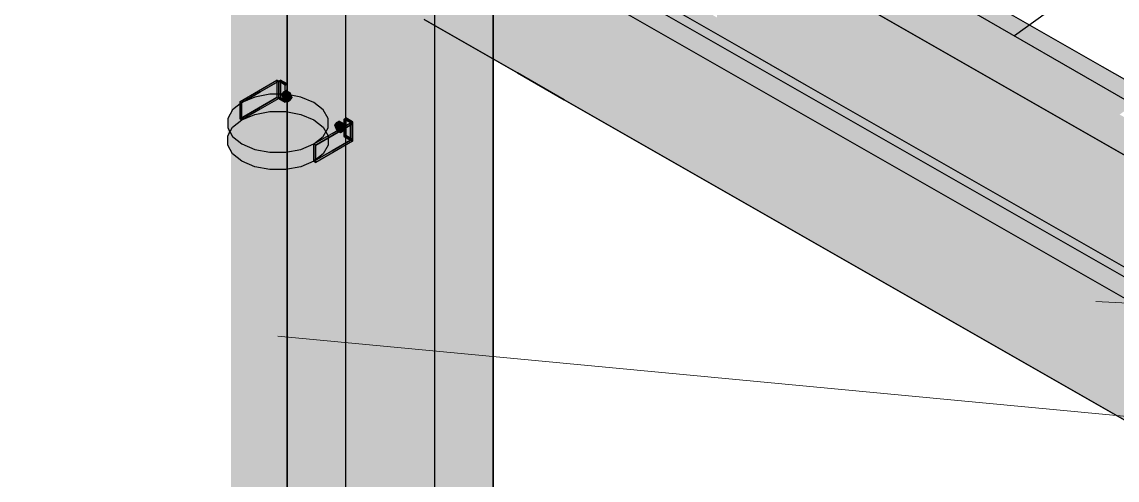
# Model space of a CAD drawing. Header units: metres. Extents: x 0 to 34.2, y 0 to 17.8.
# Drawn here: x 6.01 to 7.62, y 10.052 to 10.725 of the extents above; entities that cross this region are included whole.
import ezdxf

# ---------------------------------------------------------------- set-up
doc = ezdxf.new("R2010")
doc.units = ezdxf.units.M
doc.header["$LTSCALE"] = 0.25
doc.layers.add('ISO-ARISTAS', color=8, linetype='CONTINUOUS')
doc.layers.add('ISO-CONCRETO-SUP', color=254, linetype='CONTINUOUS', true_color=0xe8e8e8)
doc.layers.add('LLAMADAS', color=30, linetype='CONTINUOUS', lineweight=18)

msp = doc.modelspace()

# ---------------------------------------------------------------- linework, layer by layer
at = {"layer": 'ISO-ARISTAS', "color": 250}
for p, q in [((9.5588, 12.2128), (7.4691, 10.7047)), ((7.6514, 10.5994), (6.0103, 11.5469)), ((6.6165, 10.9776), (6.6165, 10.6141)), ((6.6165, 10.9776), (6.6165, 10.6141)), ((6.7031, 10.5641), (6.7031, 10.9276)), ((6.7031, 10.9276), (6.7031, 10.5641)), ((6.4, 10.4891), (6.4, 10.8526)), ((6.4, 10.8526), (6.4, 10.4891)), ((6.4866, 10.4391), (6.4866, 10.8026)), ((6.4866, 10.4391), (6.4866, 10.8026)), ((7.3061, 10.7151), (7.2376, 10.7543)), ((7.2376, 10.7543), (7.3061, 10.7151)), ((6.8946, 10.7403), (6.9632, 10.7011)), ((6.8946, 10.7403), (6.9632, 10.7011)), ((7.0131, 10.7035), (6.9445, 10.7427)), ((7.0131, 10.7035), (6.9445, 10.7427)), ((6.9575, 10.7502), (7.0261, 10.711)), ((7.5299, 10.6987), (7.4613, 10.7379)), ((6.6702, 10.6895), (6.6016, 10.7287)), ((6.6016, 10.7287), (6.6702, 10.6895)), ((7.0261, 10.711), (7.0947, 10.6718)), ((7.3747, 10.6759), (7.3061, 10.7151)), ((7.3061, 10.7151), (7.3747, 10.6759)), ((6.7387, 10.6503), (6.6702, 10.6895)), ((6.6702, 10.6895), (6.7387, 10.6503)), ((6.9632, 10.7011), (7.0318, 10.6619)), ((6.9632, 10.7011), (7.0318, 10.6619)), ((7.0817, 10.6643), (7.0131, 10.7035)), ((7.0817, 10.6643), (7.0131, 10.7035)), ((7.5985, 10.6595), (7.5299, 10.6987)), ((7.4433, 10.6367), (7.3747, 10.6759)), ((7.3747, 10.6759), (7.4433, 10.6367)), ((7.0318, 10.6619), (7.1004, 10.6227)), ((7.0318, 10.6619), (7.1004, 10.6227)), ((7.1503, 10.6251), (7.0817, 10.6643)), ((7.1503, 10.6251), (7.0817, 10.6643)), ((7.0947, 10.6718), (7.1632, 10.6326)), ((7.6671, 10.6203), (7.5985, 10.6595)), ((6.8073, 10.6111), (6.7387, 10.6503)), ((6.7387, 10.6503), (6.8073, 10.6111)), ((6.358, 10.6241), (6.385, 10.6397)), ((6.358, 10.6241), (6.385, 10.6397)), ((6.3607, 10.6225), (6.3877, 10.6381)), ((6.3877, 10.6381), (6.3607, 10.6225)), ((6.3877, 10.6381), (6.385, 10.6397)), ((6.385, 10.6397), (6.385, 10.6143)), ((6.385, 10.6397), (6.385, 10.6143)), ((6.385, 10.6397), (6.3877, 10.6381)), ((6.3877, 10.6381), (6.3905, 10.6397)), ((6.3877, 10.6381), (6.3905, 10.6397)), ((6.3877, 10.6127), (6.3877, 10.6381)), ((6.3877, 10.6127), (6.3877, 10.6381)), ((6.3972, 10.6326), (6.3877, 10.6381)), ((6.3877, 10.6381), (6.3877, 10.6127)), ((6.3877, 10.6381), (6.3877, 10.6127)), ((6.3972, 10.6326), (6.3877, 10.6381)), ((6.3905, 10.6397), (6.3905, 10.6143)), ((6.4, 10.6342), (6.3905, 10.6397)), ((6.3905, 10.6397), (6.3905, 10.6143)), ((6.3905, 10.6397), (6.4, 10.6342)), ((6.3988, 10.6246), (6.3951, 10.6224)), ((6.3951, 10.6224), (6.3988, 10.6246)), ((6.396, 10.6206), (6.3988, 10.6246)), ((6.396, 10.6206), (6.3988, 10.6246)), ((6.3972, 10.6326), (6.4, 10.6342)), ((6.4, 10.6342), (6.3972, 10.6326)), ((6.3972, 10.6072), (6.3972, 10.6326)), ((6.3972, 10.6072), (6.3972, 10.6326)), ((6.3988, 10.6246), (6.4043, 10.6214)), ((6.3988, 10.6246), (6.4043, 10.6214)), ((6.4, 10.6088), (6.4, 10.6342)), ((6.4, 10.6342), (6.4, 10.6088)), ((7.2188, 10.5859), (7.1503, 10.6251)), ((7.2188, 10.5859), (7.1503, 10.6251)), ((7.1632, 10.6326), (7.2318, 10.5934)), ((7.5119, 10.5975), (7.4433, 10.6367)), ((7.4433, 10.6367), (7.5119, 10.5975)), ((6.331, 10.6085), (6.358, 10.6241)), ((6.331, 10.6085), (6.358, 10.6241)), ((6.331, 10.5831), (6.331, 10.6085)), ((6.3337, 10.607), (6.331, 10.6085)), ((6.3337, 10.607), (6.331, 10.6085)), ((6.331, 10.6085), (6.331, 10.5831)), ((6.3337, 10.607), (6.3607, 10.6225)), ((6.3607, 10.6225), (6.3337, 10.607)), ((6.3527, 10.6149), (6.3337, 10.607)), ((6.3749, 10.6191), (6.3527, 10.6149)), ((6.358, 10.5987), (6.385, 10.6143)), ((6.385, 10.6143), (6.358, 10.5987)), ((6.3877, 10.6127), (6.3607, 10.5971)), ((6.3877, 10.6127), (6.3607, 10.5971)), ((6.3983, 10.6191), (6.3749, 10.6191)), ((6.385, 10.6143), (6.3877, 10.6127)), ((6.385, 10.6143), (6.3877, 10.6127)), ((6.3877, 10.6127), (6.3905, 10.6143)), ((6.3905, 10.6143), (6.3877, 10.6127)), ((6.3972, 10.6072), (6.3877, 10.6127)), ((6.3877, 10.6127), (6.3972, 10.6072)), ((6.3905, 10.6143), (6.4, 10.6088)), ((6.3905, 10.6143), (6.4, 10.6088)), ((6.3951, 10.6224), (6.3923, 10.6185)), ((6.3923, 10.6185), (6.3951, 10.6224)), ((6.396, 10.6206), (6.3923, 10.6185)), ((6.3923, 10.6185), (6.396, 10.6206)), ((6.3923, 10.6185), (6.3951, 10.6113)), ((6.3951, 10.6113), (6.3923, 10.6185)), ((6.3951, 10.6224), (6.4006, 10.6192)), ((6.4006, 10.6192), (6.3951, 10.6224)), ((6.3951, 10.6113), (6.3988, 10.6135)), ((6.3988, 10.6135), (6.3951, 10.6113)), ((6.3951, 10.6113), (6.4006, 10.6081)), ((6.4006, 10.6081), (6.3951, 10.6113)), ((6.3988, 10.6135), (6.396, 10.6206)), ((6.3988, 10.6135), (6.396, 10.6206)), ((6.4, 10.6088), (6.3972, 10.6072)), ((6.4, 10.6088), (6.3972, 10.6072)), ((6.4205, 10.6149), (6.3983, 10.6191)), ((6.4043, 10.6103), (6.3988, 10.6135)), ((6.4043, 10.6103), (6.3988, 10.6135)), ((6.4043, 10.6214), (6.4006, 10.6192)), ((6.4006, 10.6192), (6.4043, 10.6214)), ((6.4006, 10.6192), (6.4034, 10.6121)), ((6.4034, 10.6121), (6.4006, 10.6192)), ((6.4006, 10.6081), (6.4034, 10.6121)), ((6.4034, 10.6121), (6.4006, 10.6081)), ((6.4006, 10.6081), (6.4043, 10.6103)), ((6.4043, 10.6103), (6.4006, 10.6081)), ((6.4034, 10.6121), (6.4071, 10.6142)), ((6.4071, 10.6142), (6.4034, 10.6121)), ((6.4043, 10.6214), (6.4071, 10.6142)), ((6.4043, 10.6214), (6.4071, 10.6142)), ((6.4071, 10.6142), (6.4043, 10.6103)), ((6.4071, 10.6142), (6.4043, 10.6103)), ((6.4394, 10.607), (6.4205, 10.6149)), ((6.6165, 10.6141), (6.6165, 10.2506)), ((6.6165, 10.6141), (6.6165, 10.2506)), ((6.8759, 10.5719), (6.8073, 10.6111)), ((6.8073, 10.6111), (6.8759, 10.5719)), ((7.1004, 10.6227), (7.169, 10.5835)), ((7.1004, 10.6227), (7.169, 10.5835)), ((6.32, 10.596), (6.3128, 10.5832)), ((6.3337, 10.607), (6.32, 10.596)), ((6.331, 10.5831), (6.358, 10.5987)), ((6.358, 10.5987), (6.331, 10.5831)), ((6.3337, 10.5816), (6.3337, 10.607)), ((6.3337, 10.5816), (6.3337, 10.607)), ((6.3607, 10.5971), (6.3337, 10.5816)), ((6.3607, 10.5971), (6.3337, 10.5816)), ((6.3527, 10.5895), (6.3749, 10.5937)), ((6.3749, 10.5937), (6.3983, 10.5937)), ((6.3983, 10.5937), (6.4205, 10.5895)), ((6.4531, 10.596), (6.4394, 10.607)), ((6.4604, 10.5832), (6.4531, 10.596)), ((7.2318, 10.5934), (7.3004, 10.5542)), ((7.5805, 10.5583), (7.5119, 10.5975)), ((7.5119, 10.5975), (7.5805, 10.5583)), ((6.3128, 10.5832), (6.3128, 10.5697)), ((6.32, 10.5706), (6.3337, 10.5816)), ((6.3337, 10.5816), (6.331, 10.5831)), ((6.331, 10.5831), (6.3337, 10.5816)), ((6.3337, 10.5816), (6.3527, 10.5895)), ((6.4205, 10.5895), (6.4394, 10.5816)), ((6.4394, 10.5816), (6.4531, 10.5706)), ((6.4604, 10.5697), (6.4604, 10.5832)), ((6.4664, 10.5615), (6.4934, 10.5771)), ((6.4664, 10.5615), (6.4934, 10.5771)), ((6.473, 10.5774), (6.4702, 10.5735)), ((6.4702, 10.5735), (6.473, 10.5774)), ((6.4767, 10.5796), (6.473, 10.5774)), ((6.473, 10.5774), (6.4767, 10.5796)), ((6.473, 10.5774), (6.4786, 10.5742)), ((6.4786, 10.5742), (6.473, 10.5774)), ((6.474, 10.5756), (6.4767, 10.5796)), ((6.474, 10.5756), (6.4767, 10.5796)), ((6.4767, 10.5796), (6.4823, 10.5764)), ((6.4767, 10.5796), (6.4823, 10.5764)), ((6.4823, 10.5764), (6.4786, 10.5742)), ((6.4786, 10.5742), (6.4823, 10.5764)), ((6.4823, 10.5764), (6.4851, 10.5692)), ((6.4823, 10.5764), (6.4851, 10.5692)), ((6.4838, 10.5826), (6.4866, 10.5842)), ((6.4838, 10.5826), (6.4866, 10.5842)), ((6.4838, 10.5572), (6.4838, 10.5826)), ((6.4934, 10.5771), (6.4838, 10.5826)), ((6.4838, 10.5826), (6.4838, 10.5572)), ((6.4934, 10.5771), (6.4838, 10.5826)), ((6.4866, 10.5842), (6.4866, 10.5588)), ((6.4961, 10.5787), (6.4866, 10.5842)), ((6.4866, 10.5842), (6.4866, 10.5588)), ((6.4866, 10.5842), (6.4961, 10.5787)), ((6.4934, 10.5771), (6.4961, 10.5787)), ((6.4961, 10.5787), (6.4934, 10.5771)), ((6.4934, 10.5517), (6.4934, 10.5771)), ((6.4934, 10.5517), (6.4934, 10.5771)), ((6.4961, 10.5755), (6.4934, 10.5771)), ((6.4934, 10.5771), (6.4934, 10.5517)), ((6.4934, 10.5771), (6.4934, 10.5517)), ((6.4934, 10.5771), (6.4961, 10.5755)), ((6.4961, 10.5533), (6.4961, 10.5787)), ((6.4961, 10.5787), (6.4961, 10.5533)), ((7.169, 10.5835), (7.2376, 10.5443)), ((7.169, 10.5835), (7.2376, 10.5443)), ((7.2874, 10.5467), (7.2188, 10.5859)), ((7.2874, 10.5467), (7.2188, 10.5859)), ((6.3128, 10.5578), (6.32, 10.5706)), ((6.3128, 10.5697), (6.32, 10.5569)), ((6.4394, 10.546), (6.4664, 10.5615)), ((6.4394, 10.546), (6.4664, 10.5615)), ((6.4531, 10.5706), (6.4604, 10.5578)), ((6.4531, 10.5569), (6.4604, 10.5697)), ((6.4691, 10.5599), (6.4961, 10.5755)), ((6.4961, 10.5755), (6.4691, 10.5599)), ((6.474, 10.5756), (6.4702, 10.5735)), ((6.4702, 10.5735), (6.474, 10.5756)), ((6.4702, 10.5735), (6.473, 10.5663)), ((6.473, 10.5663), (6.4702, 10.5735)), ((6.473, 10.5663), (6.4767, 10.5685)), ((6.4767, 10.5685), (6.473, 10.5663)), ((6.473, 10.5663), (6.4786, 10.5631)), ((6.4786, 10.5631), (6.473, 10.5663)), ((6.4767, 10.5685), (6.474, 10.5756)), ((6.4767, 10.5685), (6.474, 10.5756)), ((6.4823, 10.5653), (6.4767, 10.5685)), ((6.4823, 10.5653), (6.4767, 10.5685)), ((6.4786, 10.5742), (6.4813, 10.5671)), ((6.4813, 10.5671), (6.4786, 10.5742)), ((6.4786, 10.5631), (6.4813, 10.5671)), ((6.4813, 10.5671), (6.4786, 10.5631)), ((6.4786, 10.5631), (6.4823, 10.5653)), ((6.4823, 10.5653), (6.4786, 10.5631)), ((6.4813, 10.5671), (6.4851, 10.5692)), ((6.4851, 10.5692), (6.4813, 10.5671)), ((6.4851, 10.5692), (6.4823, 10.5653)), ((6.4851, 10.5692), (6.4823, 10.5653)), ((6.4961, 10.5501), (6.4961, 10.5755)), ((6.4961, 10.5755), (6.4961, 10.5501)), ((6.7031, 10.2006), (6.7031, 10.5641)), ((6.7031, 10.5641), (6.7031, 10.2006)), ((6.9445, 10.5327), (6.8759, 10.5719)), ((6.8759, 10.5719), (6.9445, 10.5327)), ((6.3128, 10.5443), (6.3128, 10.5578)), ((6.32, 10.5315), (6.3128, 10.5443)), ((6.32, 10.5569), (6.3337, 10.546)), ((6.3337, 10.546), (6.3527, 10.538)), ((6.4205, 10.538), (6.4394, 10.546)), ((6.4394, 10.546), (6.4531, 10.5569)), ((6.4394, 10.5206), (6.4394, 10.546)), ((6.4421, 10.5444), (6.4394, 10.546)), ((6.4421, 10.5444), (6.4394, 10.546)), ((6.4394, 10.546), (6.4394, 10.5206)), ((6.4421, 10.5444), (6.4691, 10.5599)), ((6.4691, 10.5599), (6.4421, 10.5444)), ((6.4421, 10.519), (6.4421, 10.5444)), ((6.4421, 10.519), (6.4421, 10.5444)), ((6.4604, 10.5443), (6.4531, 10.5315)), ((6.4604, 10.5578), (6.4604, 10.5443)), ((6.4664, 10.5361), (6.4934, 10.5517)), ((6.4934, 10.5517), (6.4664, 10.5361)), ((6.4961, 10.5501), (6.4691, 10.5345)), ((6.4961, 10.5501), (6.4691, 10.5345)), ((6.4838, 10.5572), (6.4866, 10.5588)), ((6.4866, 10.5588), (6.4838, 10.5572)), ((6.4934, 10.5517), (6.4838, 10.5572)), ((6.4838, 10.5572), (6.4934, 10.5517)), ((6.4866, 10.5588), (6.4961, 10.5533)), ((6.4866, 10.5588), (6.4961, 10.5533)), ((6.4961, 10.5533), (6.4934, 10.5517)), ((6.4961, 10.5533), (6.4934, 10.5517)), ((6.4934, 10.5517), (6.4961, 10.5501)), ((6.4934, 10.5517), (6.4961, 10.5501)), ((7.2376, 10.5443), (7.3061, 10.5051)), ((7.2376, 10.5443), (7.3061, 10.5051)), ((7.356, 10.5075), (7.2874, 10.5467)), ((7.356, 10.5075), (7.2874, 10.5467)), ((7.3004, 10.5542), (7.369, 10.515)), ((7.6491, 10.5191), (7.5805, 10.5583)), ((7.5805, 10.5583), (7.6491, 10.5191)), ((6.3337, 10.5206), (6.32, 10.5315)), ((6.3527, 10.538), (6.3749, 10.5338)), ((6.3749, 10.5338), (6.3983, 10.5338)), ((6.3983, 10.5338), (6.4205, 10.538)), ((6.4394, 10.5206), (6.4664, 10.5361)), ((6.4664, 10.5361), (6.4394, 10.5206)), ((6.4531, 10.5315), (6.4394, 10.5206)), ((6.4691, 10.5345), (6.4421, 10.519)), ((6.4691, 10.5345), (6.4421, 10.519)), ((7.0131, 10.4935), (6.9445, 10.5327)), ((6.9445, 10.5327), (7.0131, 10.4935)), ((6.3527, 10.5126), (6.3337, 10.5206)), ((6.3749, 10.5084), (6.3527, 10.5126)), ((6.4205, 10.5126), (6.3983, 10.5084)), ((6.4394, 10.5206), (6.4205, 10.5126)), ((6.4421, 10.519), (6.4394, 10.5206)), ((6.4394, 10.5206), (6.4421, 10.519)), ((7.369, 10.515), (7.4376, 10.4758)), ((6.3983, 10.5084), (6.3749, 10.5084)), ((7.3061, 10.5051), (7.3747, 10.4659)), ((7.3061, 10.5051), (7.3747, 10.4659)), ((7.4246, 10.4683), (7.356, 10.5075)), ((7.4246, 10.4683), (7.356, 10.5075)), ((6.4, 10.1256), (6.4, 10.4891)), ((6.4, 10.4891), (6.4, 10.1256)), ((7.0817, 10.4543), (7.0131, 10.4935)), ((7.0131, 10.4935), (7.0817, 10.4543)), ((7.3747, 10.4659), (7.4433, 10.4267)), ((7.3747, 10.4659), (7.4433, 10.4267)), ((7.4932, 10.4291), (7.4246, 10.4683)), ((7.4932, 10.4291), (7.4246, 10.4683)), ((7.4376, 10.4758), (7.5062, 10.4366)), ((7.1503, 10.4151), (7.0817, 10.4543)), ((7.0817, 10.4543), (7.1503, 10.4151)), ((6.4866, 10.0756), (6.4866, 10.4391)), ((6.4866, 10.0756), (6.4866, 10.4391)), ((7.5062, 10.4366), (7.5748, 10.3974)), ((7.4433, 10.4267), (7.5119, 10.3875)), ((7.4433, 10.4267), (7.5119, 10.3875)), ((7.5618, 10.3899), (7.4932, 10.4291)), ((7.5618, 10.3899), (7.4932, 10.4291)), ((7.2188, 10.3759), (7.1503, 10.4151)), ((7.1503, 10.4151), (7.2188, 10.3759)), ((7.5119, 10.3875), (7.5805, 10.3483)), ((7.5119, 10.3875), (7.5805, 10.3483)), ((7.6304, 10.3507), (7.5618, 10.3899)), ((7.6304, 10.3507), (7.5618, 10.3899)), ((7.5748, 10.3974), (7.6433, 10.3582)), ((7.2874, 10.3367), (7.2188, 10.3759)), ((7.2188, 10.3759), (7.2874, 10.3367)), ((7.356, 10.2975), (7.2874, 10.3367)), ((7.2874, 10.3367), (7.356, 10.2975)), ((7.5805, 10.3483), (7.6491, 10.3091)), ((7.5805, 10.3483), (7.6491, 10.3091)), ((7.4246, 10.2583), (7.356, 10.2975)), ((7.356, 10.2975), (7.4246, 10.2583)), ((7.4932, 10.2191), (7.4246, 10.2583)), ((7.4246, 10.2583), (7.4932, 10.2191)), ((6.6165, 10.2506), (6.6165, 9.887)), ((6.6165, 10.2506), (6.6165, 9.887)), ((7.5618, 10.1799), (7.4932, 10.2191)), ((7.4932, 10.2191), (7.5618, 10.1799)), ((6.7031, 9.837), (6.7031, 10.2006)), ((6.7031, 10.2006), (6.7031, 9.837)), ((7.6304, 10.1407), (7.5618, 10.1799)), ((7.5618, 10.1799), (7.6304, 10.1407)), ((6.4, 9.762), (6.4, 10.1256)), ((6.4, 10.1256), (6.4, 9.762)), ((6.4866, 9.712), (6.4866, 10.0756)), ((6.4866, 9.712), (6.4866, 10.0756))]:
    msp.add_line(p, q, dxfattribs=at)
at = {"layer": 'ISO-CONCRETO-SUP', "true_color": 0x575d65}
for points in [[(6.6165, 10.6141), (6.4, 10.4891), (6.6165, 10.9776), (6.4, 10.8526)], [(6.7031, 10.5641), (6.4866, 10.4391), (6.7031, 10.9276), (6.4866, 10.8026)], [(6.6165, 10.2506), (6.4, 10.1256), (6.6165, 10.6141), (6.4, 10.4891)], [(6.7031, 10.2006), (6.4866, 10.0756), (6.7031, 10.5641), (6.4866, 10.4391)], [(6.6165, 9.887), (6.4, 9.762), (6.6165, 10.2506), (6.4, 10.1256)], [(6.7031, 9.837), (6.4866, 9.712), (6.7031, 10.2006), (6.4866, 10.0756)]]:
    msp.add_solid(points, dxfattribs=at)
at = {"layer": 'ISO-CONCRETO-SUP', "true_color": 0x616771}
for points in [[(6.6165, 10.6141), (6.7031, 10.5641), (6.6165, 10.9776), (6.7031, 10.9276)], [(6.4, 10.4891), (6.4866, 10.4391), (6.4, 10.8526), (6.4866, 10.8026)], [(6.6165, 10.2506), (6.7031, 10.2006), (6.6165, 10.6141), (6.7031, 10.5641)], [(6.4, 10.1256), (6.4866, 10.0756), (6.4, 10.4891), (6.4866, 10.4391)], [(6.6165, 9.887), (6.7031, 9.837), (6.6165, 10.2506), (6.7031, 10.2006)], [(6.4, 9.762), (6.4866, 9.712), (6.4, 10.1256), (6.4866, 10.0756)]]:
    msp.add_solid(points, dxfattribs=at)
at = {"layer": 'ISO-CONCRETO-SUP', "true_color": 0xaaadb3}
for points in [[(6.6702, 10.7595), (6.7387, 10.7203), (6.6702, 10.8295), (6.7387, 10.7903)], [(6.8073, 10.7511), (6.8759, 10.7119), (6.8073, 10.8211), (6.8759, 10.7819)], [(7.1004, 10.7627), (7.169, 10.7235), (7.1004, 10.8327), (7.169, 10.7935)], [(6.8946, 10.7403), (6.9632, 10.7011), (6.8946, 10.8103), (6.9632, 10.7711)], [(7.0318, 10.7319), (7.1004, 10.6927), (7.0318, 10.8019), (7.1004, 10.7627)], [(6.6016, 10.7287), (6.6702, 10.6895), (6.6016, 10.7987), (6.6702, 10.7595)], [(6.7387, 10.7203), (6.8073, 10.6811), (6.7387, 10.7903), (6.8073, 10.7511)], [(7.169, 10.7235), (7.2376, 10.6843), (7.169, 10.7935), (7.2376, 10.7543)], [(6.8759, 10.7119), (6.9445, 10.6727), (6.8759, 10.7819), (6.9445, 10.7427)], [(6.9632, 10.7011), (7.0318, 10.6619), (6.9632, 10.7711), (7.0318, 10.7319)], [(6.6702, 10.6895), (6.7387, 10.6503), (6.6702, 10.7595), (6.7387, 10.7203)], [(7.1004, 10.6927), (7.169, 10.6535), (7.1004, 10.7627), (7.169, 10.7235)], [(7.2376, 10.6843), (7.3061, 10.6451), (7.2376, 10.7543), (7.3061, 10.7151)], [(6.8073, 10.6811), (6.8759, 10.6419), (6.8073, 10.7511), (6.8759, 10.7119)], [(6.9445, 10.6727), (7.0131, 10.6335), (6.9445, 10.7427), (7.0131, 10.7035)], [(7.0318, 10.6619), (7.1004, 10.6227), (7.0318, 10.7319), (7.1004, 10.6927)], [(7.169, 10.6535), (7.2376, 10.6143), (7.169, 10.7235), (7.2376, 10.6843)], [(6.7387, 10.6503), (6.8073, 10.6111), (6.7387, 10.7203), (6.8073, 10.6811)], [(6.8759, 10.6419), (6.9445, 10.6027), (6.8759, 10.7119), (6.9445, 10.6727)], [(7.3061, 10.6451), (7.3747, 10.6059), (7.3061, 10.7151), (7.3747, 10.6759)], [(7.0131, 10.6335), (7.0817, 10.5943), (7.0131, 10.7035), (7.0817, 10.6643)], [(7.1004, 10.6227), (7.169, 10.5835), (7.1004, 10.6927), (7.169, 10.6535)], [(6.8073, 10.6111), (6.8759, 10.5719), (6.8073, 10.6811), (6.8759, 10.6419)], [(7.2376, 10.6143), (7.3061, 10.5751), (7.2376, 10.6843), (7.3061, 10.6451)], [(7.3747, 10.6059), (7.4433, 10.5667), (7.3747, 10.6759), (7.4433, 10.6367)], [(6.9445, 10.6027), (7.0131, 10.5635), (6.9445, 10.6727), (7.0131, 10.6335)], [(7.0817, 10.5943), (7.1503, 10.5551), (7.0817, 10.6643), (7.1503, 10.6251)], [(6.8759, 10.5719), (6.9445, 10.5327), (6.8759, 10.6419), (6.9445, 10.6027)], [(7.169, 10.5835), (7.2376, 10.5443), (7.169, 10.6535), (7.2376, 10.6143)], [(7.3061, 10.5751), (7.3747, 10.5359), (7.3061, 10.6451), (7.3747, 10.6059)], [(7.0131, 10.5635), (7.0817, 10.5243), (7.0131, 10.6335), (7.0817, 10.5943)], [(7.1503, 10.5551), (7.2188, 10.5159), (7.1503, 10.6251), (7.2188, 10.5859)], [(7.4433, 10.5667), (7.5119, 10.5275), (7.4433, 10.6367), (7.5119, 10.5975)], [(7.2376, 10.5443), (7.3061, 10.5051), (7.2376, 10.6143), (7.3061, 10.5751)], [(6.9445, 10.5327), (7.0131, 10.4935), (6.9445, 10.6027), (7.0131, 10.5635)], [(7.0817, 10.5243), (7.1503, 10.4851), (7.0817, 10.5943), (7.1503, 10.5551)], [(7.3747, 10.5359), (7.4433, 10.4967), (7.3747, 10.6059), (7.4433, 10.5667)], [(7.5119, 10.5275), (7.5805, 10.4883), (7.5119, 10.5975), (7.5805, 10.5583)], [(7.2188, 10.5159), (7.2874, 10.4767), (7.2188, 10.5859), (7.2874, 10.5467)], [(7.0131, 10.4935), (7.0817, 10.4543), (7.0131, 10.5635), (7.0817, 10.5243)], [(7.3061, 10.5051), (7.3747, 10.4659), (7.3061, 10.5751), (7.3747, 10.5359)], [(7.4433, 10.4967), (7.5119, 10.4575), (7.4433, 10.5667), (7.5119, 10.5275)], [(7.1503, 10.4851), (7.2188, 10.4459), (7.1503, 10.5551), (7.2188, 10.5159)], [(7.2874, 10.4767), (7.356, 10.4375), (7.2874, 10.5467), (7.356, 10.5075)], [(7.5805, 10.4883), (7.6491, 10.4491), (7.5805, 10.5583), (7.6491, 10.5191)], [(7.3747, 10.4659), (7.4433, 10.4267), (7.3747, 10.5359), (7.4433, 10.4967)], [(7.0817, 10.4543), (7.1503, 10.4151), (7.0817, 10.5243), (7.1503, 10.4851)], [(7.2188, 10.4459), (7.2874, 10.4067), (7.2188, 10.5159), (7.2874, 10.4767)], [(7.5119, 10.4575), (7.5805, 10.4183), (7.5119, 10.5275), (7.5805, 10.4883)], [(7.356, 10.4375), (7.4246, 10.3983), (7.356, 10.5075), (7.4246, 10.4683)], [(7.4433, 10.4267), (7.5119, 10.3875), (7.4433, 10.4967), (7.5119, 10.4575)], [(7.1503, 10.4151), (7.2188, 10.3759), (7.1503, 10.4851), (7.2188, 10.4459)], [(7.5805, 10.4183), (7.6491, 10.3791), (7.5805, 10.4883), (7.6491, 10.4491)], [(7.2874, 10.4067), (7.356, 10.3675), (7.2874, 10.4767), (7.356, 10.4375)], [(7.4246, 10.3983), (7.4932, 10.3591), (7.4246, 10.4683), (7.4932, 10.4291)], [(7.5119, 10.3875), (7.5805, 10.3483), (7.5119, 10.4575), (7.5805, 10.4183)], [(7.2188, 10.3759), (7.2874, 10.3367), (7.2188, 10.4459), (7.2874, 10.4067)], [(7.356, 10.3675), (7.4246, 10.3283), (7.356, 10.4375), (7.4246, 10.3983)], [(7.4932, 10.3591), (7.5618, 10.3199), (7.4932, 10.4291), (7.5618, 10.3899)], [(7.5805, 10.3483), (7.6491, 10.3091), (7.5805, 10.4183), (7.6491, 10.3791)], [(7.2874, 10.3367), (7.356, 10.2975), (7.2874, 10.4067), (7.356, 10.3675)], [(7.4246, 10.3283), (7.4932, 10.2891), (7.4246, 10.3983), (7.4932, 10.3591)], [(7.5618, 10.3199), (7.6304, 10.2807), (7.5618, 10.3899), (7.6304, 10.3507)], [(7.356, 10.2975), (7.4246, 10.2583), (7.356, 10.3675), (7.4246, 10.3283)], [(7.4932, 10.2891), (7.5618, 10.2499), (7.4932, 10.3591), (7.5618, 10.3199)], [(7.4246, 10.2583), (7.4932, 10.2191), (7.4246, 10.3283), (7.4932, 10.2891)], [(7.5618, 10.2499), (7.6304, 10.2107), (7.5618, 10.3199), (7.6304, 10.2807)], [(7.4932, 10.2191), (7.5618, 10.1799), (7.4932, 10.2891), (7.5618, 10.2499)], [(7.5618, 10.1799), (7.6304, 10.1407), (7.5618, 10.2499), (7.6304, 10.2107)]]:
    msp.add_solid(points, dxfattribs=at)
at = {"layer": 'ISO-CONCRETO-SUP', "true_color": 0x88a2bb}
for points in [[(6.3549, 10.803), (6.3372, 10.7956), (6.3549, 10.7077), (6.3372, 10.7003)], [(6.4183, 10.7312), (6.4359, 10.7386), (6.4183, 10.6358), (6.4359, 10.6433)], [(6.3549, 10.7077), (6.3372, 10.7003), (6.3549, 10.6123), (6.3372, 10.6049)], [(6.4183, 10.6358), (6.4359, 10.6433), (6.4183, 10.5405), (6.4359, 10.5479)], [(6.3549, 10.6123), (6.3372, 10.6049), (6.3549, 10.517), (6.3372, 10.5096)], [(6.4183, 10.5405), (6.4359, 10.5479), (6.4183, 10.4452), (6.4359, 10.4526)], [(6.3549, 10.517), (6.3372, 10.5096), (6.3549, 10.4217), (6.3372, 10.4143)], [(6.4183, 10.4452), (6.4359, 10.4526), (6.4183, 10.3498), (6.4359, 10.3573)], [(6.3549, 10.4217), (6.3372, 10.4143), (6.3549, 10.3263), (6.3372, 10.3189)], [(6.4183, 10.3498), (6.4359, 10.3573), (6.4183, 10.2545), (6.4359, 10.2619)], [(6.3549, 10.3263), (6.3372, 10.3189), (6.3549, 10.231), (6.3372, 10.2236)], [(6.4183, 10.2545), (6.4359, 10.2619), (6.4183, 10.1592), (6.4359, 10.1666)], [(6.3549, 10.231), (6.3372, 10.2236), (6.3549, 10.1357), (6.3372, 10.1283)], [(6.4183, 10.1592), (6.4359, 10.1666), (6.4183, 10.0638), (6.4359, 10.0713)], [(6.3549, 10.1357), (6.3372, 10.1283), (6.3549, 10.0403), (6.3372, 10.0329)], [(6.4183, 10.0638), (6.4359, 10.0713), (6.4183, 9.9685), (6.4359, 9.9759)]]:
    msp.add_solid(points, dxfattribs=at)
at = {"layer": 'ISO-CONCRETO-SUP', "true_color": 0x92aec8}
for points in [[(6.3756, 10.8069), (6.3549, 10.803), (6.3756, 10.7116), (6.3549, 10.7077)], [(6.3975, 10.7273), (6.4183, 10.7312), (6.3975, 10.6319), (6.4183, 10.6358)], [(6.3756, 10.7116), (6.3549, 10.7077), (6.3756, 10.6162), (6.3549, 10.6123)], [(6.3975, 10.6319), (6.4183, 10.6358), (6.3975, 10.5366), (6.4183, 10.5405)], [(6.3756, 10.6162), (6.3549, 10.6123), (6.3756, 10.5209), (6.3549, 10.517)], [(6.3975, 10.5366), (6.4183, 10.5405), (6.3975, 10.4413), (6.4183, 10.4452)], [(6.3756, 10.5209), (6.3549, 10.517), (6.3756, 10.4256), (6.3549, 10.4217)], [(6.3975, 10.4413), (6.4183, 10.4452), (6.3975, 10.3459), (6.4183, 10.3498)], [(6.3756, 10.4256), (6.3549, 10.4217), (6.3756, 10.3302), (6.3549, 10.3263)], [(6.3975, 10.3459), (6.4183, 10.3498), (6.3975, 10.2506), (6.4183, 10.2545)], [(6.3756, 10.3302), (6.3549, 10.3263), (6.3756, 10.2349), (6.3549, 10.231)], [(6.3975, 10.2506), (6.4183, 10.2545), (6.3975, 10.1553), (6.4183, 10.1592)], [(6.3756, 10.2349), (6.3549, 10.231), (6.3756, 10.1396), (6.3549, 10.1357)], [(6.3975, 10.1553), (6.4183, 10.1592), (6.3975, 10.0599), (6.4183, 10.0638)], [(6.3756, 10.1396), (6.3549, 10.1357), (6.3756, 10.0442), (6.3549, 10.0403)], [(6.3975, 10.0599), (6.4183, 10.0638), (6.3975, 9.9646), (6.4183, 9.9685)]]:
    msp.add_solid(points, dxfattribs=at)
at = {"layer": 'ISO-CONCRETO-SUP', "true_color": 0x98b5d0}
for points in [[(6.3975, 10.8069), (6.3756, 10.8069), (6.3975, 10.7116), (6.3756, 10.7116)], [(6.3756, 10.7273), (6.3975, 10.7273), (6.3756, 10.6319), (6.3975, 10.6319)], [(6.3975, 10.7116), (6.3756, 10.7116), (6.3975, 10.6162), (6.3756, 10.6162)], [(6.3756, 10.6319), (6.3975, 10.6319), (6.3756, 10.5366), (6.3975, 10.5366)], [(6.3975, 10.6162), (6.3756, 10.6162), (6.3975, 10.5209), (6.3756, 10.5209)], [(6.3756, 10.5366), (6.3975, 10.5366), (6.3756, 10.4413), (6.3975, 10.4413)], [(6.3975, 10.5209), (6.3756, 10.5209), (6.3975, 10.4256), (6.3756, 10.4256)], [(6.3756, 10.4413), (6.3975, 10.4413), (6.3756, 10.3459), (6.3975, 10.3459)], [(6.3975, 10.4256), (6.3756, 10.4256), (6.3975, 10.3302), (6.3756, 10.3302)], [(6.3756, 10.3459), (6.3975, 10.3459), (6.3756, 10.2506), (6.3975, 10.2506)], [(6.3975, 10.3302), (6.3756, 10.3302), (6.3975, 10.2349), (6.3756, 10.2349)], [(6.3756, 10.2506), (6.3975, 10.2506), (6.3756, 10.1553), (6.3975, 10.1553)], [(6.3975, 10.2349), (6.3756, 10.2349), (6.3975, 10.1396), (6.3756, 10.1396)], [(6.3756, 10.1553), (6.3975, 10.1553), (6.3756, 10.0599), (6.3975, 10.0599)], [(6.3975, 10.1396), (6.3756, 10.1396), (6.3975, 10.0442), (6.3756, 10.0442)], [(6.3756, 10.0599), (6.3975, 10.0599), (6.3756, 9.9646), (6.3975, 9.9646)]]:
    msp.add_solid(points, dxfattribs=at)
at = {"layer": 'ISO-CONCRETO-SUP', "true_color": 0x99b6d1}
for points in [[(6.4183, 10.803), (6.3975, 10.8069), (6.4183, 10.7077), (6.3975, 10.7116)], [(6.3549, 10.7312), (6.3756, 10.7273), (6.3549, 10.6358), (6.3756, 10.6319)], [(6.4183, 10.7077), (6.3975, 10.7116), (6.4183, 10.6123), (6.3975, 10.6162)], [(6.3549, 10.6358), (6.3756, 10.6319), (6.3549, 10.5405), (6.3756, 10.5366)], [(6.4183, 10.6123), (6.3975, 10.6162), (6.4183, 10.517), (6.3975, 10.5209)], [(6.3549, 10.5405), (6.3756, 10.5366), (6.3549, 10.4452), (6.3756, 10.4413)], [(6.4183, 10.517), (6.3975, 10.5209), (6.4183, 10.4217), (6.3975, 10.4256)], [(6.3549, 10.4452), (6.3756, 10.4413), (6.3549, 10.3498), (6.3756, 10.3459)], [(6.4183, 10.4217), (6.3975, 10.4256), (6.4183, 10.3263), (6.3975, 10.3302)], [(6.3549, 10.3498), (6.3756, 10.3459), (6.3549, 10.2545), (6.3756, 10.2506)], [(6.4183, 10.3263), (6.3975, 10.3302), (6.4183, 10.231), (6.3975, 10.2349)], [(6.3549, 10.2545), (6.3756, 10.2506), (6.3549, 10.1592), (6.3756, 10.1553)], [(6.4183, 10.231), (6.3975, 10.2349), (6.4183, 10.1357), (6.3975, 10.1396)], [(6.3549, 10.1592), (6.3756, 10.1553), (6.3549, 10.0638), (6.3756, 10.0599)], [(6.4183, 10.1357), (6.3975, 10.1396), (6.4183, 10.0403), (6.3975, 10.0442)], [(6.3549, 10.0638), (6.3756, 10.0599), (6.3549, 9.9685), (6.3756, 9.9646)]]:
    msp.add_solid(points, dxfattribs=at)
at = {"layer": 'ISO-CONCRETO-SUP', "true_color": 0x95b1cc}
for points in [[(6.4359, 10.7956), (6.4183, 10.803), (6.4359, 10.7003), (6.4183, 10.7077)], [(6.3372, 10.7386), (6.3549, 10.7312), (6.3372, 10.6433), (6.3549, 10.6358)], [(6.4359, 10.7003), (6.4183, 10.7077), (6.4359, 10.6049), (6.4183, 10.6123)], [(6.3372, 10.6433), (6.3549, 10.6358), (6.3372, 10.5479), (6.3549, 10.5405)], [(6.4359, 10.6049), (6.4183, 10.6123), (6.4359, 10.5096), (6.4183, 10.517)], [(6.3372, 10.5479), (6.3549, 10.5405), (6.3372, 10.4526), (6.3549, 10.4452)], [(6.4359, 10.5096), (6.4183, 10.517), (6.4359, 10.4143), (6.4183, 10.4217)], [(6.3372, 10.4526), (6.3549, 10.4452), (6.3372, 10.3573), (6.3549, 10.3498)], [(6.4359, 10.4143), (6.4183, 10.4217), (6.4359, 10.3189), (6.4183, 10.3263)], [(6.3372, 10.3573), (6.3549, 10.3498), (6.3372, 10.2619), (6.3549, 10.2545)], [(6.4359, 10.3189), (6.4183, 10.3263), (6.4359, 10.2236), (6.4183, 10.231)], [(6.3372, 10.2619), (6.3549, 10.2545), (6.3372, 10.1666), (6.3549, 10.1592)], [(6.4359, 10.2236), (6.4183, 10.231), (6.4359, 10.1283), (6.4183, 10.1357)], [(6.3372, 10.1666), (6.3549, 10.1592), (6.3372, 10.0713), (6.3549, 10.0638)], [(6.4359, 10.1283), (6.4183, 10.1357), (6.4359, 10.0329), (6.4183, 10.0403)], [(6.3372, 10.0713), (6.3549, 10.0638), (6.3372, 9.9759), (6.3549, 9.9685)]]:
    msp.add_solid(points, dxfattribs=at)
at = {"layer": 'ISO-CONCRETO-SUP', "true_color": 0x7c93a9}
for points in [[(6.3372, 10.7956), (6.3244, 10.7854), (6.3372, 10.7003), (6.3244, 10.69)], [(6.4359, 10.7386), (6.4488, 10.7488), (6.4359, 10.6433), (6.4488, 10.6535)], [(6.3372, 10.7003), (6.3244, 10.69), (6.3372, 10.6049), (6.3244, 10.5947)], [(6.4359, 10.6433), (6.4488, 10.6535), (6.4359, 10.5479), (6.4488, 10.5581)], [(6.3372, 10.6049), (6.3244, 10.5947), (6.3372, 10.5096), (6.3244, 10.4994)], [(6.4359, 10.5479), (6.4488, 10.5581), (6.4359, 10.4526), (6.4488, 10.4628)], [(6.3372, 10.5096), (6.3244, 10.4994), (6.3372, 10.4143), (6.3244, 10.404)], [(6.4359, 10.4526), (6.4488, 10.4628), (6.4359, 10.3573), (6.4488, 10.3675)], [(6.3372, 10.4143), (6.3244, 10.404), (6.3372, 10.3189), (6.3244, 10.3087)], [(6.4359, 10.3573), (6.4488, 10.3675), (6.4359, 10.2619), (6.4488, 10.2721)], [(6.3372, 10.3189), (6.3244, 10.3087), (6.3372, 10.2236), (6.3244, 10.2134)], [(6.4359, 10.2619), (6.4488, 10.2721), (6.4359, 10.1666), (6.4488, 10.1768)], [(6.3372, 10.2236), (6.3244, 10.2134), (6.3372, 10.1283), (6.3244, 10.118)], [(6.4359, 10.1666), (6.4488, 10.1768), (6.4359, 10.0713), (6.4488, 10.0815)], [(6.3372, 10.1283), (6.3244, 10.118), (6.3372, 10.0329), (6.3244, 10.0227)], [(6.4359, 10.0713), (6.4488, 10.0815), (6.4359, 9.9759), (6.4488, 9.9861)]]:
    msp.add_solid(points, dxfattribs=at)
at = {"layer": 'ISO-CONCRETO-SUP', "true_color": 0x8da7c1}
for points in [[(6.4488, 10.7854), (6.4359, 10.7956), (6.4488, 10.69), (6.4359, 10.7003)], [(6.3244, 10.7488), (6.3372, 10.7386), (6.3244, 10.6535), (6.3372, 10.6433)], [(6.4488, 10.69), (6.4359, 10.7003), (6.4488, 10.5947), (6.4359, 10.6049)], [(6.3244, 10.6535), (6.3372, 10.6433), (6.3244, 10.5581), (6.3372, 10.5479)], [(6.4488, 10.5947), (6.4359, 10.6049), (6.4488, 10.4994), (6.4359, 10.5096)], [(6.3244, 10.5581), (6.3372, 10.5479), (6.3244, 10.4628), (6.3372, 10.4526)], [(6.4488, 10.4994), (6.4359, 10.5096), (6.4488, 10.404), (6.4359, 10.4143)], [(6.3244, 10.4628), (6.3372, 10.4526), (6.3244, 10.3675), (6.3372, 10.3573)], [(6.4488, 10.404), (6.4359, 10.4143), (6.4488, 10.3087), (6.4359, 10.3189)], [(6.3244, 10.3675), (6.3372, 10.3573), (6.3244, 10.2721), (6.3372, 10.2619)], [(6.4488, 10.3087), (6.4359, 10.3189), (6.4488, 10.2134), (6.4359, 10.2236)], [(6.3244, 10.2721), (6.3372, 10.2619), (6.3244, 10.1768), (6.3372, 10.1666)], [(6.4488, 10.2134), (6.4359, 10.2236), (6.4488, 10.118), (6.4359, 10.1283)], [(6.3244, 10.1768), (6.3372, 10.1666), (6.3244, 10.0815), (6.3372, 10.0713)], [(6.4488, 10.118), (6.4359, 10.1283), (6.4488, 10.0227), (6.4359, 10.0329)], [(6.3244, 10.0815), (6.3372, 10.0713), (6.3244, 9.9861), (6.3372, 9.9759)]]:
    msp.add_solid(points, dxfattribs=at)
at = {"layer": 'ISO-CONCRETO-SUP', "true_color": 0xbcc0c7}
for points in [[(6.7055, 10.7887), (6.7741, 10.7495), (6.6535, 10.7587), (6.7221, 10.7195)], [(6.826, 10.7795), (6.8946, 10.7403), (6.7741, 10.7495), (6.8427, 10.7103)], [(6.6535, 10.7587), (6.7221, 10.7195), (6.6016, 10.7287), (6.6702, 10.6895)], [(6.7741, 10.7495), (6.8427, 10.7103), (6.7221, 10.7195), (6.7907, 10.6803)], [(6.8946, 10.7403), (6.9632, 10.7011), (6.8427, 10.7103), (6.9112, 10.6711)], [(6.9575, 10.7502), (7.0261, 10.711), (6.9445, 10.7427), (7.0131, 10.7035)], [(6.7221, 10.7195), (6.7907, 10.6803), (6.6702, 10.6895), (6.7387, 10.6503)], [(6.8427, 10.7103), (6.9112, 10.6711), (6.7907, 10.6803), (6.8593, 10.6411)], [(7.0261, 10.711), (7.0947, 10.6718), (7.0131, 10.7035), (7.0817, 10.6643)], [(6.9632, 10.7011), (7.0318, 10.6619), (6.9112, 10.6711), (6.9798, 10.6319)], [(6.7907, 10.6803), (6.8593, 10.6411), (6.7387, 10.6503), (6.8073, 10.6111)], [(6.9112, 10.6711), (6.9798, 10.6319), (6.8593, 10.6411), (6.9279, 10.6019)], [(7.0318, 10.6619), (7.1004, 10.6227), (6.9798, 10.6319), (7.0484, 10.5927)], [(7.0947, 10.6718), (7.1632, 10.6326), (7.0817, 10.6643), (7.1503, 10.6251)], [(6.8593, 10.6411), (6.9279, 10.6019), (6.8073, 10.6111), (6.8759, 10.5719)], [(6.9798, 10.6319), (7.0484, 10.5927), (6.9279, 10.6019), (6.9965, 10.5627)], [(7.1632, 10.6326), (7.2318, 10.5934), (7.1503, 10.6251), (7.2188, 10.5859)], [(7.1004, 10.6227), (7.169, 10.5835), (7.0484, 10.5927), (7.117, 10.5535)], [(6.9279, 10.6019), (6.9965, 10.5627), (6.8759, 10.5719), (6.9445, 10.5327)], [(7.0484, 10.5927), (7.117, 10.5535), (6.9965, 10.5627), (7.065, 10.5235)], [(7.2318, 10.5934), (7.3004, 10.5542), (7.2188, 10.5859), (7.2874, 10.5467)], [(7.169, 10.5835), (7.2376, 10.5443), (7.117, 10.5535), (7.1856, 10.5143)], [(6.9965, 10.5627), (7.065, 10.5235), (6.9445, 10.5327), (7.0131, 10.4935)], [(7.117, 10.5535), (7.1856, 10.5143), (7.065, 10.5235), (7.1336, 10.4843)], [(7.2376, 10.5443), (7.3061, 10.5051), (7.1856, 10.5143), (7.2542, 10.4751)], [(7.3004, 10.5542), (7.369, 10.515), (7.2874, 10.5467), (7.356, 10.5075)], [(7.065, 10.5235), (7.1336, 10.4843), (7.0131, 10.4935), (7.0817, 10.4543)], [(7.1856, 10.5143), (7.2542, 10.4751), (7.1336, 10.4843), (7.2022, 10.4451)], [(7.369, 10.515), (7.4376, 10.4758), (7.356, 10.5075), (7.4246, 10.4683)], [(7.3061, 10.5051), (7.3747, 10.4659), (7.2542, 10.4751), (7.3228, 10.4359)], [(7.1336, 10.4843), (7.2022, 10.4451), (7.0817, 10.4543), (7.1503, 10.4151)], [(7.2542, 10.4751), (7.3228, 10.4359), (7.2022, 10.4451), (7.2708, 10.4059)], [(7.3747, 10.4659), (7.4433, 10.4267), (7.3228, 10.4359), (7.3913, 10.3967)], [(7.4376, 10.4758), (7.5062, 10.4366), (7.4246, 10.4683), (7.4932, 10.4291)], [(7.2022, 10.4451), (7.2708, 10.4059), (7.1503, 10.4151), (7.2188, 10.3759)], [(7.3228, 10.4359), (7.3913, 10.3967), (7.2708, 10.4059), (7.3394, 10.3667)], [(7.5062, 10.4366), (7.5748, 10.3974), (7.4932, 10.4291), (7.5618, 10.3899)], [(7.4433, 10.4267), (7.5119, 10.3875), (7.3913, 10.3967), (7.4599, 10.3575)], [(7.2708, 10.4059), (7.3394, 10.3667), (7.2188, 10.3759), (7.2874, 10.3367)], [(7.3913, 10.3967), (7.4599, 10.3575), (7.3394, 10.3667), (7.408, 10.3275)], [(7.5119, 10.3875), (7.5805, 10.3483), (7.4599, 10.3575), (7.5285, 10.3183)], [(7.5748, 10.3974), (7.6433, 10.3582), (7.5618, 10.3899), (7.6304, 10.3507)], [(7.3394, 10.3667), (7.408, 10.3275), (7.2874, 10.3367), (7.356, 10.2975)], [(7.4599, 10.3575), (7.5285, 10.3183), (7.408, 10.3275), (7.4766, 10.2883)], [(7.5805, 10.3483), (7.6491, 10.3091), (7.5285, 10.3183), (7.5971, 10.2791)], [(7.408, 10.3275), (7.4766, 10.2883), (7.356, 10.2975), (7.4246, 10.2583)], [(7.5285, 10.3183), (7.5971, 10.2791), (7.4766, 10.2883), (7.5451, 10.2491)], [(7.6491, 10.3091), (7.7176, 10.2699), (7.5971, 10.2791), (7.6657, 10.2399)], [(7.4766, 10.2883), (7.5451, 10.2491), (7.4246, 10.2583), (7.4932, 10.2191)], [(7.5971, 10.2791), (7.6657, 10.2399), (7.5451, 10.2491), (7.6137, 10.2099)], [(7.5451, 10.2491), (7.6137, 10.2099), (7.4932, 10.2191), (7.5618, 10.1799)], [(7.6657, 10.2399), (7.7343, 10.2007), (7.6137, 10.2099), (7.6823, 10.1707)], [(7.6137, 10.2099), (7.6823, 10.1707), (7.5618, 10.1799), (7.6304, 10.1407)]]:
    msp.add_solid(points, dxfattribs=at)
at = {"layer": 'ISO-CONCRETO-SUP', "true_color": 0x6d8195}
for points in [[(6.3244, 10.7854), (6.3176, 10.7734), (6.3244, 10.69), (6.3176, 10.6781)], [(6.4488, 10.7488), (6.4555, 10.7608), (6.4488, 10.6535), (6.4555, 10.6654)], [(6.3244, 10.69), (6.3176, 10.6781), (6.3244, 10.5947), (6.3176, 10.5827)], [(6.4488, 10.6535), (6.4555, 10.6654), (6.4488, 10.5581), (6.4555, 10.5701)], [(6.3244, 10.5947), (6.3176, 10.5827), (6.3244, 10.4994), (6.3176, 10.4874)], [(6.4488, 10.5581), (6.4555, 10.5701), (6.4488, 10.4628), (6.4555, 10.4748)], [(6.3244, 10.4994), (6.3176, 10.4874), (6.3244, 10.404), (6.3176, 10.3921)], [(6.4488, 10.4628), (6.4555, 10.4748), (6.4488, 10.3675), (6.4555, 10.3794)], [(6.3244, 10.404), (6.3176, 10.3921), (6.3244, 10.3087), (6.3176, 10.2967)], [(6.4488, 10.3675), (6.4555, 10.3794), (6.4488, 10.2721), (6.4555, 10.2841)], [(6.3244, 10.3087), (6.3176, 10.2967), (6.3244, 10.2134), (6.3176, 10.2014)], [(6.4488, 10.2721), (6.4555, 10.2841), (6.4488, 10.1768), (6.4555, 10.1888)], [(6.3244, 10.2134), (6.3176, 10.2014), (6.3244, 10.118), (6.3176, 10.1061)], [(6.4488, 10.1768), (6.4555, 10.1888), (6.4488, 10.0815), (6.4555, 10.0934)], [(6.3244, 10.118), (6.3176, 10.1061), (6.3244, 10.0227), (6.3176, 10.0107)], [(6.4488, 10.0815), (6.4555, 10.0934), (6.4488, 9.9861), (6.4555, 9.9981)]]:
    msp.add_solid(points, dxfattribs=at)
at = {"layer": 'ISO-CONCRETO-SUP', "true_color": 0x687c8e}
for points in [[(6.3176, 10.7734), (6.3176, 10.7608), (6.3176, 10.6781), (6.3176, 10.6654)], [(6.4555, 10.7608), (6.4555, 10.7734), (6.4555, 10.6654), (6.4555, 10.6781)], [(6.3176, 10.6781), (6.3176, 10.6654), (6.3176, 10.5827), (6.3176, 10.5701)], [(6.4555, 10.6654), (6.4555, 10.6781), (6.4555, 10.5701), (6.4555, 10.5827)], [(6.3176, 10.5827), (6.3176, 10.5701), (6.3176, 10.4874), (6.3176, 10.4748)], [(6.4555, 10.5701), (6.4555, 10.5827), (6.4555, 10.4748), (6.4555, 10.4874)], [(6.3176, 10.4874), (6.3176, 10.4748), (6.3176, 10.3921), (6.3176, 10.3794)], [(6.4555, 10.4748), (6.4555, 10.4874), (6.4555, 10.3794), (6.4555, 10.3921)], [(6.3176, 10.3921), (6.3176, 10.3794), (6.3176, 10.2967), (6.3176, 10.2841)], [(6.4555, 10.3794), (6.4555, 10.3921), (6.4555, 10.2841), (6.4555, 10.2967)], [(6.3176, 10.2967), (6.3176, 10.2841), (6.3176, 10.2014), (6.3176, 10.1888)], [(6.4555, 10.2841), (6.4555, 10.2967), (6.4555, 10.1888), (6.4555, 10.2014)], [(6.3176, 10.2014), (6.3176, 10.1888), (6.3176, 10.1061), (6.3176, 10.0934)], [(6.4555, 10.1888), (6.4555, 10.2014), (6.4555, 10.0934), (6.4555, 10.1061)], [(6.3176, 10.1061), (6.3176, 10.0934), (6.3176, 10.0107), (6.3176, 9.9981)], [(6.4555, 10.0934), (6.4555, 10.1061), (6.4555, 9.9981), (6.4555, 10.0107)]]:
    msp.add_solid(points, dxfattribs=at)
at = {"layer": 'ISO-CONCRETO-SUP', "true_color": 0x8199b0}
for points in [[(6.4555, 10.7734), (6.4488, 10.7854), (6.4555, 10.6781), (6.4488, 10.69)], [(6.3176, 10.7608), (6.3244, 10.7488), (6.3176, 10.6654), (6.3244, 10.6535)], [(6.4555, 10.6781), (6.4488, 10.69), (6.4555, 10.5827), (6.4488, 10.5947)], [(6.3176, 10.6654), (6.3244, 10.6535), (6.3176, 10.5701), (6.3244, 10.5581)], [(6.4555, 10.5827), (6.4488, 10.5947), (6.4555, 10.4874), (6.4488, 10.4994)], [(6.3176, 10.5701), (6.3244, 10.5581), (6.3176, 10.4748), (6.3244, 10.4628)], [(6.4555, 10.4874), (6.4488, 10.4994), (6.4555, 10.3921), (6.4488, 10.404)], [(6.3176, 10.4748), (6.3244, 10.4628), (6.3176, 10.3794), (6.3244, 10.3675)], [(6.4555, 10.3921), (6.4488, 10.404), (6.4555, 10.2967), (6.4488, 10.3087)], [(6.3176, 10.3794), (6.3244, 10.3675), (6.3176, 10.2841), (6.3244, 10.2721)], [(6.4555, 10.2967), (6.4488, 10.3087), (6.4555, 10.2014), (6.4488, 10.2134)], [(6.3176, 10.2841), (6.3244, 10.2721), (6.3176, 10.1888), (6.3244, 10.1768)], [(6.4555, 10.2014), (6.4488, 10.2134), (6.4555, 10.1061), (6.4488, 10.118)], [(6.3176, 10.1888), (6.3244, 10.1768), (6.3176, 10.0934), (6.3244, 10.0815)], [(6.4555, 10.1061), (6.4488, 10.118), (6.4555, 10.0107), (6.4488, 10.0227)], [(6.3176, 10.0934), (6.3244, 10.0815), (6.3176, 9.9981), (6.3244, 9.9861)]]:
    msp.add_solid(points, dxfattribs=at)
at = {"layer": 'ISO-CONCRETO-SUP', "true_color": 0xc1c5cc}
for points in [[(7.2376, 10.7543), (7.3061, 10.7151), (7.2809, 10.7853), (7.3494, 10.7461)], [(7.3494, 10.7461), (7.418, 10.7069), (7.3927, 10.7771), (7.4613, 10.7379)], [(7.3061, 10.7151), (7.3747, 10.6759), (7.3494, 10.7461), (7.418, 10.7069)], [(7.418, 10.7069), (7.4866, 10.6677), (7.4613, 10.7379), (7.5299, 10.6987)], [(7.3747, 10.6759), (7.4433, 10.6367), (7.418, 10.7069), (7.4866, 10.6677)], [(7.4866, 10.6677), (7.5552, 10.6285), (7.5299, 10.6987), (7.5985, 10.6595)], [(7.4433, 10.6367), (7.5119, 10.5975), (7.4866, 10.6677), (7.5552, 10.6285)], [(7.5552, 10.6285), (7.6238, 10.5893), (7.5985, 10.6595), (7.6671, 10.6203)], [(7.5119, 10.5975), (7.5805, 10.5583), (7.5552, 10.6285), (7.6238, 10.5893)], [(7.5805, 10.5583), (7.6491, 10.5191), (7.6238, 10.5893), (7.6924, 10.5501)]]:
    msp.add_solid(points, dxfattribs=at)
at = {"layer": 'ISO-CONCRETO-SUP', "true_color": 0x9b3232}
for points in [[(6.385, 10.6143), (6.358, 10.5987), (6.385, 10.6397), (6.358, 10.6241)], [(6.3877, 10.6127), (6.3607, 10.5971), (6.3877, 10.6381), (6.3607, 10.6225)], [(6.3905, 10.6143), (6.3877, 10.6127), (6.3905, 10.6397), (6.3877, 10.6381)], [(6.4, 10.6088), (6.3972, 10.6072), (6.4, 10.6342), (6.3972, 10.6326)], [(6.358, 10.5987), (6.331, 10.5831), (6.358, 10.6241), (6.331, 10.6085)], [(6.3607, 10.5971), (6.3337, 10.5816), (6.3607, 10.6225), (6.3337, 10.607)], [(6.4934, 10.5517), (6.4664, 10.5361), (6.4934, 10.5771), (6.4664, 10.5615)], [(6.4866, 10.5588), (6.4838, 10.5572), (6.4866, 10.5842), (6.4838, 10.5826)], [(6.4961, 10.5533), (6.4934, 10.5517), (6.4961, 10.5787), (6.4934, 10.5771)], [(6.4664, 10.5361), (6.4394, 10.5206), (6.4664, 10.5615), (6.4394, 10.546)], [(6.4961, 10.5501), (6.4691, 10.5345), (6.4961, 10.5755), (6.4691, 10.5599)], [(6.4691, 10.5345), (6.4421, 10.519), (6.4691, 10.5599), (6.4421, 10.5444)]]:
    msp.add_solid(points, dxfattribs=at)
at = {"layer": 'ISO-CONCRETO-SUP', "true_color": 0xc03e3e}
for points in [[(6.385, 10.6397), (6.3877, 10.6381), (6.358, 10.6241), (6.3607, 10.6225)], [(6.3905, 10.6397), (6.4, 10.6342), (6.3877, 10.6381), (6.3972, 10.6326)], [(6.358, 10.6241), (6.3607, 10.6225), (6.331, 10.6085), (6.3337, 10.607)], [(6.385, 10.6143), (6.3877, 10.6127), (6.358, 10.5987), (6.3607, 10.5971)], [(6.3905, 10.6143), (6.4, 10.6088), (6.3877, 10.6127), (6.3972, 10.6072)], [(6.358, 10.5987), (6.3607, 10.5971), (6.331, 10.5831), (6.3337, 10.5816)], [(6.4934, 10.5771), (6.4961, 10.5755), (6.4664, 10.5615), (6.4691, 10.5599)], [(6.4866, 10.5842), (6.4961, 10.5787), (6.4838, 10.5826), (6.4934, 10.5771)], [(6.4664, 10.5615), (6.4691, 10.5599), (6.4394, 10.546), (6.4421, 10.5444)], [(6.4934, 10.5517), (6.4961, 10.5501), (6.4664, 10.5361), (6.4691, 10.5345)], [(6.4866, 10.5588), (6.4961, 10.5533), (6.4838, 10.5572), (6.4934, 10.5517)], [(6.4664, 10.5361), (6.4691, 10.5345), (6.4394, 10.5206), (6.4421, 10.519)]]:
    msp.add_solid(points, dxfattribs=at)
at = {"layer": 'ISO-CONCRETO-SUP', "true_color": 0xad3838}
for points in [[(6.385, 10.6143), (6.3877, 10.6127), (6.385, 10.6397), (6.3877, 10.6381)], [(6.3877, 10.6127), (6.3972, 10.6072), (6.3877, 10.6381), (6.3972, 10.6326)], [(6.3905, 10.6143), (6.4, 10.6088), (6.3905, 10.6397), (6.4, 10.6342)], [(6.331, 10.5831), (6.3337, 10.5816), (6.331, 10.6085), (6.3337, 10.607)], [(6.4838, 10.5572), (6.4934, 10.5517), (6.4838, 10.5826), (6.4934, 10.5771)], [(6.4866, 10.5588), (6.4961, 10.5533), (6.4866, 10.5842), (6.4961, 10.5787)], [(6.4934, 10.5517), (6.4961, 10.5501), (6.4934, 10.5771), (6.4961, 10.5755)], [(6.4394, 10.5206), (6.4421, 10.519), (6.4394, 10.546), (6.4421, 10.5444)]]:
    msp.add_solid(points, dxfattribs=at)
at = {"layer": 'ISO-CONCRETO-SUP', "true_color": 0x35363b}
for points in [[(6.396, 10.6206), (6.3988, 10.6246), (6.3923, 10.6185), (6.3951, 10.6224)], [(6.4071, 10.6142), (6.4043, 10.6103), (6.4034, 10.6121), (6.4006, 10.6081)], [(6.474, 10.5756), (6.4767, 10.5796), (6.4702, 10.5735), (6.473, 10.5774)], [(6.4851, 10.5692), (6.4823, 10.5653), (6.4813, 10.5671), (6.4786, 10.5631)]]:
    msp.add_solid(points, dxfattribs=at)
at = {"layer": 'ISO-CONCRETO-SUP', "true_color": 0x52545b}
for points in [[(6.3988, 10.6246), (6.4043, 10.6214), (6.3951, 10.6224), (6.4006, 10.6192)], [(6.4043, 10.6103), (6.3988, 10.6135), (6.4006, 10.6081), (6.3951, 10.6113)], [(6.4767, 10.5796), (6.4823, 10.5764), (6.473, 10.5774), (6.4786, 10.5742)], [(6.4823, 10.5653), (6.4767, 10.5685), (6.4786, 10.5631), (6.473, 10.5663)]]:
    msp.add_solid(points, dxfattribs=at)
at = {"layer": 'ISO-CONCRETO-SUP', "true_color": 0x4a4c52}
for points in [[(6.4071, 10.6142), (6.396, 10.6206), (6.3988, 10.6246)], [(6.4071, 10.6142), (6.3988, 10.6246), (6.4043, 10.6214)], [(6.4034, 10.6121), (6.3923, 10.6185), (6.3951, 10.6224)], [(6.4034, 10.6121), (6.3951, 10.6113), (6.3923, 10.6185)], [(6.4034, 10.6121), (6.3951, 10.6224), (6.4006, 10.6192)], [(6.4034, 10.6121), (6.4006, 10.6081), (6.3951, 10.6113)], [(6.4071, 10.6142), (6.3988, 10.6135), (6.396, 10.6206)], [(6.4071, 10.6142), (6.4043, 10.6103), (6.3988, 10.6135)], [(6.4813, 10.5671), (6.4702, 10.5735), (6.473, 10.5774)], [(6.4813, 10.5671), (6.473, 10.5774), (6.4786, 10.5742)], [(6.4851, 10.5692), (6.474, 10.5756), (6.4767, 10.5796)], [(6.4851, 10.5692), (6.4767, 10.5796), (6.4823, 10.5764)], [(6.4813, 10.5671), (6.473, 10.5663), (6.4702, 10.5735)], [(6.4813, 10.5671), (6.4786, 10.5631), (6.473, 10.5663)], [(6.4851, 10.5692), (6.4767, 10.5685), (6.474, 10.5756)], [(6.4851, 10.5692), (6.4823, 10.5653), (6.4767, 10.5685)]]:
    msp.add_solid(points, dxfattribs=at)
at = {"layer": 'ISO-CONCRETO-SUP', "true_color": 0xa23535}
for points in [[(6.3337, 10.5816), (6.3527, 10.5895), (6.3337, 10.607), (6.3527, 10.6149)], [(6.4394, 10.5206), (6.4205, 10.5126), (6.4394, 10.546), (6.4205, 10.538)]]:
    msp.add_solid(points, dxfattribs=at)
at = {"layer": 'ISO-CONCRETO-SUP', "true_color": 0xae3939}
for points in [[(6.3527, 10.5895), (6.3749, 10.5937), (6.3527, 10.6149), (6.3749, 10.6191)], [(6.4205, 10.5126), (6.3983, 10.5084), (6.4205, 10.538), (6.3983, 10.5338)]]:
    msp.add_solid(points, dxfattribs=at)
at = {"layer": 'ISO-CONCRETO-SUP', "true_color": 0xb53b3b}
for points in [[(6.3749, 10.5937), (6.3983, 10.5937), (6.3749, 10.6191), (6.3983, 10.6191)], [(6.3983, 10.5084), (6.3749, 10.5084), (6.3983, 10.5338), (6.3749, 10.5338)]]:
    msp.add_solid(points, dxfattribs=at)
at = {"layer": 'ISO-CONCRETO-SUP', "true_color": 0x4f5158}
for points in [[(6.3988, 10.6135), (6.396, 10.6206), (6.3951, 10.6113), (6.3923, 10.6185)], [(6.4043, 10.6214), (6.4071, 10.6142), (6.4006, 10.6192), (6.4034, 10.6121)], [(6.4823, 10.5764), (6.4851, 10.5692), (6.4786, 10.5742), (6.4813, 10.5671)], [(6.4767, 10.5685), (6.474, 10.5756), (6.473, 10.5663), (6.4702, 10.5735)]]:
    msp.add_solid(points, dxfattribs=at)
at = {"layer": 'ISO-CONCRETO-SUP', "true_color": 0xb63b3b}
for points in [[(6.3983, 10.5937), (6.4205, 10.5895), (6.3983, 10.6191), (6.4205, 10.6149)], [(6.3749, 10.5084), (6.3527, 10.5126), (6.3749, 10.5338), (6.3527, 10.538)]]:
    msp.add_solid(points, dxfattribs=at)
at = {"layer": 'ISO-CONCRETO-SUP', "true_color": 0xb13a3a}
for points in [[(6.4205, 10.5895), (6.4394, 10.5816), (6.4205, 10.6149), (6.4394, 10.607)], [(6.3527, 10.5126), (6.3337, 10.5206), (6.3527, 10.538), (6.3337, 10.546)]]:
    msp.add_solid(points, dxfattribs=at)
at = {"layer": 'ISO-CONCRETO-SUP', "true_color": 0x812a2a}
for points in [[(6.3128, 10.5578), (6.32, 10.5706), (6.3128, 10.5832), (6.32, 10.596)], [(6.4604, 10.5443), (6.4531, 10.5315), (6.4604, 10.5697), (6.4531, 10.5569)]]:
    msp.add_solid(points, dxfattribs=at)
at = {"layer": 'ISO-CONCRETO-SUP', "true_color": 0x933030}
for points in [[(6.32, 10.5706), (6.3337, 10.5816), (6.32, 10.596), (6.3337, 10.607)], [(6.4531, 10.5315), (6.4394, 10.5206), (6.4531, 10.5569), (6.4394, 10.546)]]:
    msp.add_solid(points, dxfattribs=at)
at = {"layer": 'ISO-CONCRETO-SUP', "true_color": 0xa73636}
for points in [[(6.4394, 10.5816), (6.4531, 10.5706), (6.4394, 10.607), (6.4531, 10.596)], [(6.3337, 10.5206), (6.32, 10.5315), (6.3337, 10.546), (6.32, 10.5569)]]:
    msp.add_solid(points, dxfattribs=at)
at = {"layer": 'ISO-CONCRETO-SUP', "true_color": 0x993232}
for points in [[(6.4531, 10.5706), (6.4604, 10.5578), (6.4531, 10.596), (6.4604, 10.5832)], [(6.32, 10.5315), (6.3128, 10.5443), (6.32, 10.5569), (6.3128, 10.5697)]]:
    msp.add_solid(points, dxfattribs=at)
at = {"layer": 'ISO-CONCRETO-SUP', "true_color": 0x882c2c}
for points in [[(6.3128, 10.5443), (6.3128, 10.5578), (6.3128, 10.5697), (6.3128, 10.5832)], [(6.4604, 10.5578), (6.4604, 10.5443), (6.4604, 10.5832), (6.4604, 10.5697)]]:
    msp.add_solid(points, dxfattribs=at)
at = {"layer": 'LLAMADAS'}
for p, q in [((18.48, 9.7945), (7.589, 10.3143)), ((18.48, 9.1202), (6.3866, 10.2637))]:
    msp.add_line(p, q, dxfattribs=at)
for points in [[(7.589, 10.3143), (7.6539, 10.288), (7.6561, 10.3342)], [(6.3866, 10.2637), (6.4501, 10.2345), (6.4545, 10.2805)]]:
    msp.add_solid(points, dxfattribs=at)

doc.saveas('drawing.dxf')
